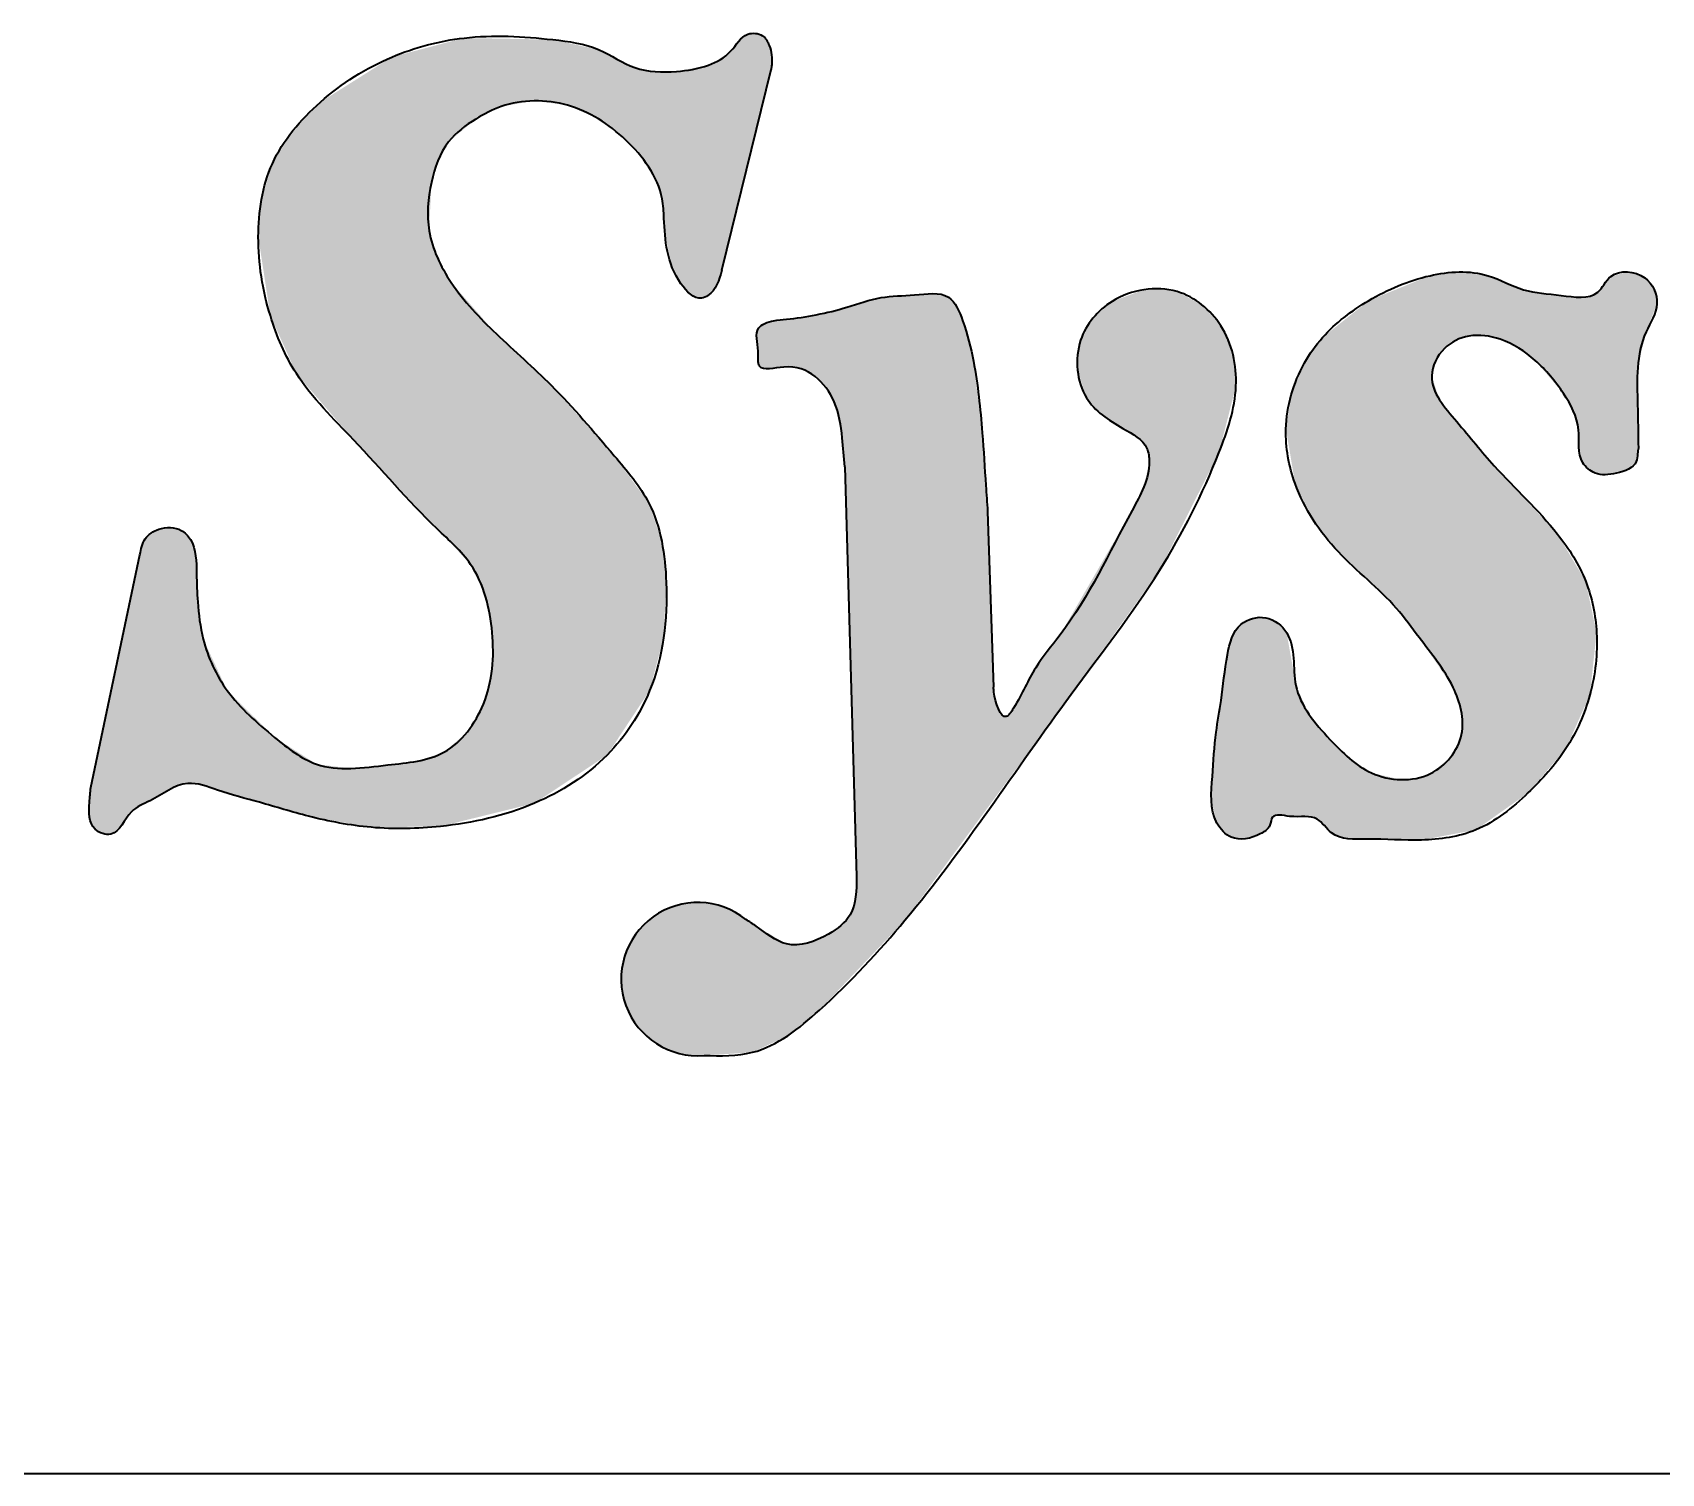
# Model space of a CAD drawing. Extents: x 23 to 587, y 4 to 413.
# Drawn here: x 479.88 to 482.791, y 38.238 to 40.812 of the extents above; entities that cross this region are included whole.
import ezdxf

# ---------------------------------------------------------------- set-up
doc = ezdxf.new("R2010")
doc.units = 0
doc.layers.get('0').update_dxf_attribs({"lineweight": 13})
doc.layers.add('6', color=7, linetype='Continuous', lineweight=13)

# ---------------------------------------------------------------- blocks, each defined once
blk = doc.blocks.new('BLOCK6651')
at = {"color": 6, "lineweight": 5}
for points in [[(482.4296, 40.3845), (482.3774, 40.3779), (482.394, 40.237), (482.3822, 40.2119)], [(482.4296, 40.3845), (482.394, 40.237), (482.4234, 40.2622), (482.403, 40.2477)], [(482.4296, 40.3845), (482.4234, 40.2622), (482.447, 40.2698)], [(482.481, 40.3779), (482.4296, 40.3845), (482.4751, 40.2705), (482.447, 40.2698)], [(482.7007, 40.3763), (482.7105, 40.025), (482.7301, 40.3846), (482.7321, 40.0322)], [(482.7301, 40.3846), (482.7321, 40.0322), (482.7464, 40.3815), (482.746, 40.0459)], [(482.7464, 40.3815), (482.746, 40.0459), (482.7484, 40.0594)], [(482.7484, 40.0594), (482.7485, 40.1471), (482.7464, 40.3815), (482.7486, 40.2137)], [(482.7464, 40.3815), (482.7486, 40.2137), (482.761, 40.3739), (482.7634, 40.2775)], [(482.3774, 40.3779), (482.2676, 40.3332), (482.3578, 39.7313), (482.3175, 39.7831)], [(482.3774, 40.3779), (482.3578, 39.7313), (482.3822, 40.2119), (482.3803, 40.1988)], [(482.481, 40.3779), (482.4751, 40.2705), (482.5445, 40.3528), (482.5027, 40.2643)], [(482.5027, 40.2643), (482.5359, 40.2484), (482.5445, 40.3528), (482.5652, 40.2263)], [(482.5445, 40.3528), (482.5652, 40.2263), (482.6116, 40.3426), (482.6159, 40.1672)], [(482.6771, 40.3482), (482.6813, 40.0226), (482.7007, 40.3763)], [(482.6813, 40.0226), (482.7004, 40.023), (482.7007, 40.3763), (482.7105, 40.025)], [(482.761, 40.3739), (482.7634, 40.2775), (482.778, 40.353), (482.783, 40.3277)], [(482.778, 40.353), (482.783, 40.3277), (482.7821, 40.3405)], [(482.3175, 39.7831), (482.2676, 40.3332), (482.2136, 39.8843), (482.1852, 40.2673)], [(482.6116, 40.3426), (482.6159, 40.1672), (482.6206, 40.3415), (482.6333, 40.1364)], [(482.6206, 40.3415), (482.6333, 40.1364), (482.6558, 40.3398), (482.6428, 40.1026)], [(482.6558, 40.3398), (482.6428, 40.1026), (482.6436, 40.0719)], [(482.6436, 40.0719), (482.6504, 40.0436), (482.6558, 40.3398), (482.6599, 40.0326)], [(482.6558, 40.3398), (482.6599, 40.0326), (482.6708, 40.344), (482.6723, 40.025)], [(482.6708, 40.344), (482.6723, 40.025), (482.6771, 40.3482), (482.6813, 40.0226)], [(482.2136, 39.8843), (482.1852, 40.2673), (482.1685, 39.9416), (482.1531, 40.2218)], [(482.1685, 39.9416), (482.1531, 40.2218), (482.1361, 40.0067), (482.1294, 40.1647)], [(482.3803, 40.1988), (482.3578, 39.7313), (482.4186, 39.6422)], [(482.4186, 39.6422), (482.3943, 40.1561), (482.3803, 40.1988)], [(482.1361, 40.0067), (482.1294, 40.1647), (482.1199, 40.1037)], [(482.4332, 39.6006), (482.425, 40.1171), (482.4186, 39.6422), (482.3943, 40.1561)], [(482.7497, 40.0697), (482.7485, 40.1471), (482.7484, 40.0594)], [(482.4338, 39.5578), (482.4923, 40.038), (482.4332, 39.6006), (482.425, 40.1171)], [(482.4338, 39.5578), (482.4594, 39.3876), (482.4923, 40.038), (482.5525, 39.4536)], [(482.4923, 40.038), (482.5525, 39.4536), (482.6053, 39.9159), (482.6203, 39.5327)], [(482.6053, 39.9159), (482.6203, 39.5327), (482.6556, 39.8315), (482.6631, 39.6288)], [(482.6556, 39.8315), (482.6631, 39.6288), (482.675, 39.7396)], [(482.0185, 39.7157), (482.022, 39.3745), (482.0298, 39.7437), (482.0344, 39.3714)], [(482.0298, 39.7437), (482.0344, 39.3714), (482.0394, 39.7547), (482.0477, 39.3717)], [(482.0394, 39.7547), (482.0477, 39.3717), (482.0601, 39.7654)], [(482.074, 39.3802), (482.0719, 39.7673), (482.0477, 39.3717), (482.0601, 39.7654)], [(482.074, 39.3802), (482.084, 39.3866), (482.0719, 39.7673), (482.0837, 39.7665)], [(482.1052, 39.7568), (482.0837, 39.7665), (482.0909, 39.3957), (482.084, 39.3866)], [(482.1052, 39.7568), (482.0909, 39.3957), (482.0981, 39.4122), (482.0958, 39.41)], [(482.0981, 39.4122), (482.101, 39.4134), (482.1052, 39.7568), (482.1085, 39.414)], [(482.1052, 39.7568), (482.1085, 39.414), (482.1211, 39.7396), (482.1265, 39.4117)], [(482.0152, 39.7005), (482.022, 39.3745), (482.0185, 39.7157)], [(482.1211, 39.7396), (482.1265, 39.4117), (482.1377, 39.6457), (482.1538, 39.4113)], [(482.0039, 39.6188), (482.0074, 39.3849), (482.0152, 39.7005), (482.022, 39.3745)], [(482.1377, 39.6457), (482.1538, 39.4113), (482.1609, 39.5943), (482.1759, 39.4067)], [(481.9951, 39.5623), (481.9966, 39.3998), (482.0039, 39.6188), (482.0074, 39.3849)], [(482.1609, 39.5943), (482.1759, 39.4067), (482.1985, 39.5492), (482.2011, 39.3823)], [(481.9883, 39.483), (481.9865, 39.4401), (481.9951, 39.5623), (481.9966, 39.3998)], [(482.1985, 39.5492), (482.2011, 39.3823), (482.2332, 39.5151)], [(482.4594, 39.3876), (482.4338, 39.5578), (482.4139, 39.5172), (482.4263, 39.5366)], [(482.2011, 39.3823), (482.215, 39.3749), (482.2332, 39.5151), (482.2475, 39.3708)], [(482.2332, 39.5151), (482.2475, 39.3708), (482.273, 39.4892), (482.2646, 39.371)], [(482.4594, 39.3876), (482.4139, 39.5172), (482.362, 39.3693), (482.3782, 39.4882)], [(482.362, 39.3693), (482.3255, 39.4773), (482.2646, 39.371), (482.273, 39.4892)], [(482.362, 39.3693), (482.3782, 39.4882), (482.3255, 39.4773), (482.3526, 39.4796)]]:
    blk.add_solid(points, dxfattribs=at)
blk = doc.blocks.new('BLOCK6661')
at = {"color": 6, "lineweight": 5}
for points in [[(481.7916, 40.129), (481.8094, 40.3319), (481.8286, 40.1049), (481.866, 40.3527)], [(481.866, 40.3527), (481.8536, 40.0895), (481.8286, 40.1049)], [(481.8959, 40.3543), (481.8712, 40.0692), (481.866, 40.3527), (481.8536, 40.0895)], [(481.8937, 39.8509), (481.866, 40.0008), (481.8959, 40.3543), (481.8756, 40.0457)], [(481.8756, 40.0457), (481.8746, 40.0579), (481.8959, 40.3543), (481.8712, 40.0692)], [(481.8937, 39.8509), (481.8959, 40.3543), (482, 40.0614)], [(482, 40.0614), (481.8959, 40.3543), (481.9252, 40.3493)], [(481.3351, 40.3215), (481.3962, 40.3386), (481.3315, 40.0364), (481.3524, 39.3044)], [(481.4388, 39.226), (481.3507, 39.268), (481.3962, 40.3386), (481.3524, 39.3044)], [(481.4388, 39.226), (481.3962, 40.3386), (481.456, 40.3435)], [(481.598, 39.6336), (481.6044, 39.6072), (481.456, 40.3435), (481.4388, 39.226)], [(481.598, 39.6336), (481.456, 40.3435), (481.5166, 40.3395), (481.4886, 40.3459)], [(481.598, 39.6336), (481.5166, 40.3395), (481.5373, 40.3099), (481.525, 40.3318)], [(481.7633, 40.1597), (481.7749, 40.302), (481.7916, 40.129), (481.8094, 40.3319)], [(481.9252, 40.3493), (481.9696, 40.326), (482, 40.0614), (482.0035, 40.2884)], [(481.1819, 40.2887), (481.1961, 40.2954), (481.1965, 40.2116), (481.204, 40.2974)], [(481.1965, 40.2116), (481.204, 40.2974), (481.2222, 40.2146), (481.227, 40.3)], [(481.2222, 40.2146), (481.227, 40.3), (481.2533, 40.2113), (481.2804, 40.308)], [(481.2533, 40.2113), (481.2804, 40.308), (481.2784, 40.1977), (481.2979, 40.1774)], [(481.3351, 40.3215), (481.3123, 40.1526), (481.2804, 40.308), (481.2979, 40.1774)], [(481.3351, 40.3215), (481.3315, 40.0364), (481.3123, 40.1526), (481.3267, 40.0879)], [(481.598, 39.6336), (481.5373, 40.3099), (481.542, 40.2975)], [(481.5972, 39.6426), (481.598, 39.6336), (481.5613, 40.2248), (481.542, 40.2975)], [(481.7474, 40.2362), (481.7529, 40.2623), (481.7633, 40.1597), (481.7749, 40.302)], [(481.1765, 40.2427), (481.174, 40.2657), (481.1765, 40.2388), (481.1771, 40.2839)], [(481.1771, 40.2839), (481.1767, 40.224), (481.1765, 40.2388)], [(481.1819, 40.2887), (481.1779, 40.2182), (481.1771, 40.2839), (481.1767, 40.224)], [(481.1965, 40.2116), (481.1791, 40.2159), (481.1819, 40.2887), (481.1779, 40.2182)], [(482, 40.0614), (482.0035, 40.2884), (482.0305, 40.1806), (482.0252, 40.2365)], [(481.7474, 40.2362), (481.7633, 40.1597), (481.7473, 40.2092)], [(481.5972, 39.6426), (481.5613, 40.2248), (481.5835, 40.0028), (481.577, 40.097)], [(481.5972, 39.6426), (481.5835, 40.0028), (481.5867, 39.9567)], [(481.8937, 39.8509), (481.7358, 39.6299), (481.866, 40.0008), (481.8449, 39.9585)], [(481.7358, 39.6299), (481.6725, 39.6772), (481.8449, 39.9585), (481.7161, 39.7359)], [(481.7358, 39.6299), (481.6266, 39.5954), (481.6725, 39.6772), (481.6329, 39.6048)], [(481.7358, 39.6299), (481.4388, 39.226), (481.6266, 39.5954), (481.6201, 39.5898)], [(481.4388, 39.226), (481.6044, 39.6072), (481.6143, 39.591), (481.6107, 39.5948)], [(481.4388, 39.226), (481.6143, 39.591), (481.6181, 39.5895), (481.6161, 39.5899)], [(481.4388, 39.226), (481.6181, 39.5895), (481.6201, 39.5898)], [(481.0286, 39.2517), (481.0145, 38.995), (480.9982, 39.2382), (480.9857, 39.0117)], [(481.0614, 39.2575), (481.0464, 38.9856), (481.0286, 39.2517), (481.0145, 38.995)], [(481.0947, 39.2552), (481.0797, 38.9843), (481.0614, 39.2575), (481.0464, 38.9856)], [(481.1662, 38.99), (481.0797, 38.9843), (481.1264, 39.2449), (481.0947, 39.2552)], [(481.1662, 38.99), (481.1264, 39.2449), (481.1726, 39.2155), (481.1547, 39.2273)], [(481.4388, 39.226), (481.3245, 39.2168), (481.3507, 39.268), (481.3409, 39.2359)], [(480.9719, 39.2177), (480.9618, 39.035), (480.9513, 39.1915), (480.9442, 39.0633)], [(480.9982, 39.2382), (480.9857, 39.0117), (480.9719, 39.2177), (480.9618, 39.035)], [(481.4388, 39.226), (481.2861, 39.0654), (481.3245, 39.2168), (481.3024, 39.2014)], [(480.9513, 39.1915), (480.9442, 39.0633), (480.9377, 39.1611), (480.9341, 39.0951)], [(481.1662, 38.99), (481.1726, 39.2155), (481.2294, 39.0197)], [(481.1726, 39.2155), (481.2271, 39.1837), (481.2294, 39.0197), (481.2648, 39.1852)], [(481.2294, 39.0197), (481.2648, 39.1852), (481.2861, 39.0654), (481.3024, 39.2014)], [(480.9377, 39.1611), (480.9341, 39.0951), (480.9318, 39.1283)]]:
    blk.add_solid(points, dxfattribs=at)
blk = doc.blocks.new('BLOCK6662')
at = {"color": 6, "lineweight": 5}
for points in [[(480.6508, 40.8026), (480.5219, 40.7686), (480.604, 40.583), (480.5926, 40.5446)], [(480.6508, 40.8026), (480.604, 40.583), (480.6719, 40.6578), (480.6232, 40.617)], [(480.8094, 40.7997), (480.6508, 40.8026), (480.717, 40.6801), (480.6719, 40.6578)], [(480.8094, 40.7997), (480.717, 40.6801), (480.8358, 40.6824), (480.776, 40.6902)], [(480.8094, 40.7997), (480.8358, 40.6824), (480.8923, 40.7814)], [(481.1997, 40.7461), (481.1583, 40.8095), (481.1273, 40.7788), (481.1415, 40.7965)], [(481.1997, 40.7461), (481.1716, 40.8109), (481.1583, 40.8095), (481.1648, 40.8109)], [(481.1997, 40.7461), (481.1881, 40.8033), (481.1716, 40.8109), (481.1841, 40.8067)], [(481.1997, 40.7461), (481.1963, 40.7893), (481.1881, 40.8033), (481.1941, 40.7943)], [(481.1997, 40.7461), (481.2008, 40.7548), (481.1963, 40.7893), (481.2005, 40.7722)], [(480.6026, 39.9256), (480.5219, 40.7686), (480.4535, 40.0843), (480.394, 40.6879)], [(480.6026, 39.9256), (480.5884, 40.4579), (480.5219, 40.7686), (480.5926, 40.5446)], [(480.8358, 40.6824), (480.891, 40.658), (480.8923, 40.7814), (480.9396, 40.6204)], [(480.8923, 40.7814), (480.9396, 40.6204), (480.9563, 40.7497), (480.9618, 40.5973)], [(481.0875, 40.7542), (481.1027, 40.3619), (481.1089, 40.7641), (481.1118, 40.3874)], [(481.1089, 40.7641), (481.1118, 40.3874), (481.1273, 40.7788)], [(481.1997, 40.7461), (481.1273, 40.7788), (481.1118, 40.3874)], [(480.9563, 40.7497), (480.9618, 40.5973), (480.9926, 40.7425), (480.9958, 40.5445)], [(481.0303, 40.7428), (480.9926, 40.7425), (481.0048, 40.5151), (480.9958, 40.5445)], [(481.0303, 40.7428), (481.0048, 40.5151), (481.01, 40.4507), (481.0081, 40.4807)], [(481.0303, 40.7428), (481.01, 40.4507), (481.0385, 40.3636), (481.023, 40.3921)], [(481.0875, 40.7542), (481.0303, 40.7428), (481.0553, 40.3446), (481.0385, 40.3636)], [(481.0875, 40.7542), (481.0553, 40.3446), (481.0702, 40.3378), (481.065, 40.339)], [(481.0875, 40.7542), (481.0702, 40.3378), (481.0812, 40.3396), (481.0755, 40.3379)], [(481.0812, 40.3396), (481.0866, 40.3425), (481.0875, 40.7542), (481.1027, 40.3619)], [(480.4535, 40.0843), (480.394, 40.6879), (480.3512, 40.2028), (480.3449, 40.6371)], [(480.3512, 40.2028), (480.3449, 40.6371), (480.3082, 40.5779)], [(480.3046, 40.3065), (480.3512, 40.2028), (480.2888, 40.5142), (480.3082, 40.5779)], [(480.3046, 40.3065), (480.2888, 40.5142), (480.2831, 40.4471)], [(480.6626, 39.8619), (480.6031, 40.4101), (480.6026, 39.9256), (480.5884, 40.4579)], [(480.7082, 40.2743), (480.6277, 40.3658), (480.6626, 39.8619), (480.6031, 40.4101)], [(480.7082, 40.2743), (480.6626, 39.8619), (480.6893, 39.8043)], [(480.7769, 39.4352), (480.7082, 40.2743), (480.7011, 39.7403), (480.6893, 39.8043)], [(480.9066, 39.5212), (480.8064, 40.182), (480.7769, 39.4352), (480.7082, 40.2743)], [(480.9824, 39.6363), (480.9194, 40.056), (480.9066, 39.5212), (480.8064, 40.182)], [(481.0041, 39.9032), (480.9811, 39.9714), (480.9824, 39.6363), (480.9194, 40.056)], [(480.0913, 39.9179), (480.0809, 39.9076), (480.1065, 39.4491), (480.0898, 39.4396)], [(480.0913, 39.9179), (480.1065, 39.4491), (480.105, 39.9247)], [(480.105, 39.9247), (480.1065, 39.4491), (480.1259, 39.9278), (480.1398, 39.4665)], [(480.1259, 39.9278), (480.1398, 39.4665), (480.1454, 39.9226), (480.1569, 39.4705)], [(480.1454, 39.9226), (480.1569, 39.4705), (480.1545, 39.9155)], [(480.1545, 39.9155), (480.1569, 39.4705), (480.1617, 39.9064), (480.1833, 39.4673)], [(480.0716, 39.8791), (480.0898, 39.4396), (480.0749, 39.8942), (480.0809, 39.9076)], [(480.1617, 39.9064), (480.1833, 39.4673), (480.1679, 39.8924), (480.1728, 39.8456)], [(480.1679, 39.8924), (480.1728, 39.8456), (480.1724, 39.8615)], [(481.0041, 39.9032), (480.9824, 39.6363), (481.0122, 39.8298), (481.0075, 39.7307)], [(480.0716, 39.8791), (479.9836, 39.4633), (479.9916, 39.3886), (479.9876, 39.3932)], [(480.0716, 39.8791), (479.9916, 39.3886), (480.0124, 39.3794), (480.0049, 39.3809)], [(480.0716, 39.8791), (480.0124, 39.3794), (480.0394, 39.3961), (480.0196, 39.3798)], [(480.0394, 39.3961), (480.0564, 39.4197), (480.0716, 39.8791), (480.0898, 39.4396)], [(480.1833, 39.4673), (480.1749, 39.7948), (480.1728, 39.8456)], [(480.2101, 39.4586), (480.1846, 39.7283), (480.1833, 39.4673), (480.1749, 39.7948)], [(480.7769, 39.4352), (480.7011, 39.7403), (480.6853, 39.6121), (480.701, 39.6751)], [(480.2851, 39.4368), (480.2276, 39.6363), (480.2101, 39.4586), (480.1846, 39.7283)], [(480.373, 39.4119), (480.3122, 39.5529), (480.2851, 39.4368), (480.2276, 39.6363)], [(480.7769, 39.4352), (480.6853, 39.6121), (480.6156, 39.5267), (480.6569, 39.5629)], [(480.4847, 39.3921), (480.3869, 39.505), (480.373, 39.4119), (480.3122, 39.5529)], [(480.6156, 39.5267), (480.5674, 39.5104), (480.6086, 39.3937), (480.5144, 39.5035)], [(480.7769, 39.4352), (480.6156, 39.5267), (480.6086, 39.3937)], [(480.4847, 39.3921), (480.4486, 39.4973), (480.3869, 39.505)], [(480.6086, 39.3937), (480.5144, 39.5035), (480.4847, 39.3921), (480.4486, 39.4973)], [(479.9827, 39.4043), (479.9876, 39.3932), (479.9813, 39.4367), (479.9836, 39.4633)], [(479.9827, 39.4043), (479.9813, 39.4367), (479.9809, 39.4302)]]:
    blk.add_solid(points, dxfattribs=at)
blk = doc.blocks.new('BLOCK6684')
at = {"color": 6, "lineweight": 5}
for points in [[(482.4296, 40.3845), (482.3774, 40.3779), (482.394, 40.237), (482.3822, 40.2119)], [(482.4296, 40.3845), (482.394, 40.237), (482.4234, 40.2622), (482.403, 40.2477)], [(482.4296, 40.3845), (482.4234, 40.2622), (482.447, 40.2698)], [(482.481, 40.3779), (482.4296, 40.3845), (482.4751, 40.2705), (482.447, 40.2698)], [(482.7007, 40.3763), (482.7105, 40.025), (482.7301, 40.3846), (482.7321, 40.0322)], [(482.7301, 40.3846), (482.7321, 40.0322), (482.7464, 40.3815), (482.746, 40.0459)], [(482.7464, 40.3815), (482.746, 40.0459), (482.7484, 40.0594)], [(482.7484, 40.0594), (482.7485, 40.1471), (482.7464, 40.3815), (482.7486, 40.2137)], [(482.7464, 40.3815), (482.7486, 40.2137), (482.761, 40.3739), (482.7634, 40.2775)], [(482.3774, 40.3779), (482.2676, 40.3332), (482.3578, 39.7313), (482.3175, 39.7831)], [(482.3774, 40.3779), (482.3578, 39.7313), (482.3822, 40.2119), (482.3803, 40.1988)], [(482.481, 40.3779), (482.4751, 40.2705), (482.5445, 40.3528), (482.5027, 40.2643)], [(482.5027, 40.2643), (482.5359, 40.2484), (482.5445, 40.3528), (482.5652, 40.2263)], [(482.5445, 40.3528), (482.5652, 40.2263), (482.6116, 40.3426), (482.6159, 40.1672)], [(482.6771, 40.3482), (482.6813, 40.0226), (482.7007, 40.3763)], [(482.6813, 40.0226), (482.7004, 40.023), (482.7007, 40.3763), (482.7105, 40.025)], [(482.761, 40.3739), (482.7634, 40.2775), (482.778, 40.353), (482.783, 40.3277)], [(482.778, 40.353), (482.783, 40.3277), (482.7821, 40.3405)], [(482.3175, 39.7831), (482.2676, 40.3332), (482.2136, 39.8843), (482.1852, 40.2673)], [(482.6116, 40.3426), (482.6159, 40.1672), (482.6206, 40.3415), (482.6333, 40.1364)], [(482.6206, 40.3415), (482.6333, 40.1364), (482.6558, 40.3398), (482.6428, 40.1026)], [(482.6558, 40.3398), (482.6428, 40.1026), (482.6436, 40.0719)], [(482.6436, 40.0719), (482.6504, 40.0436), (482.6558, 40.3398), (482.6599, 40.0326)], [(482.6558, 40.3398), (482.6599, 40.0326), (482.6708, 40.344), (482.6723, 40.025)], [(482.6708, 40.344), (482.6723, 40.025), (482.6771, 40.3482), (482.6813, 40.0226)], [(482.2136, 39.8843), (482.1852, 40.2673), (482.1685, 39.9416), (482.1531, 40.2218)], [(482.1685, 39.9416), (482.1531, 40.2218), (482.1361, 40.0067), (482.1294, 40.1647)], [(482.3803, 40.1988), (482.3578, 39.7313), (482.4186, 39.6422)], [(482.4186, 39.6422), (482.3943, 40.1561), (482.3803, 40.1988)], [(482.1361, 40.0067), (482.1294, 40.1647), (482.1199, 40.1037)], [(482.4332, 39.6006), (482.425, 40.1171), (482.4186, 39.6422), (482.3943, 40.1561)], [(482.7497, 40.0697), (482.7485, 40.1471), (482.7484, 40.0594)], [(482.4338, 39.5578), (482.4923, 40.038), (482.4332, 39.6006), (482.425, 40.1171)], [(482.4338, 39.5578), (482.4594, 39.3876), (482.4923, 40.038), (482.5525, 39.4536)], [(482.4923, 40.038), (482.5525, 39.4536), (482.6053, 39.9159), (482.6203, 39.5327)], [(482.6053, 39.9159), (482.6203, 39.5327), (482.6556, 39.8315), (482.6631, 39.6288)], [(482.6556, 39.8315), (482.6631, 39.6288), (482.675, 39.7396)], [(482.0185, 39.7157), (482.022, 39.3745), (482.0298, 39.7437), (482.0344, 39.3714)], [(482.0298, 39.7437), (482.0344, 39.3714), (482.0394, 39.7547), (482.0477, 39.3717)], [(482.0394, 39.7547), (482.0477, 39.3717), (482.0601, 39.7654)], [(482.074, 39.3802), (482.0719, 39.7673), (482.0477, 39.3717), (482.0601, 39.7654)], [(482.074, 39.3802), (482.084, 39.3866), (482.0719, 39.7673), (482.0837, 39.7665)], [(482.1052, 39.7568), (482.0837, 39.7665), (482.0909, 39.3957), (482.084, 39.3866)], [(482.1052, 39.7568), (482.0909, 39.3957), (482.0981, 39.4122), (482.0958, 39.41)], [(482.0981, 39.4122), (482.101, 39.4134), (482.1052, 39.7568), (482.1085, 39.414)], [(482.1052, 39.7568), (482.1085, 39.414), (482.1211, 39.7396), (482.1265, 39.4117)], [(482.0152, 39.7005), (482.022, 39.3745), (482.0185, 39.7157)], [(482.1211, 39.7396), (482.1265, 39.4117), (482.1377, 39.6457), (482.1538, 39.4113)], [(482.0039, 39.6188), (482.0074, 39.3849), (482.0152, 39.7005), (482.022, 39.3745)], [(482.1377, 39.6457), (482.1538, 39.4113), (482.1609, 39.5943), (482.1759, 39.4067)], [(481.9951, 39.5623), (481.9966, 39.3998), (482.0039, 39.6188), (482.0074, 39.3849)], [(482.1609, 39.5943), (482.1759, 39.4067), (482.1985, 39.5492), (482.2011, 39.3823)], [(481.9883, 39.483), (481.9865, 39.4401), (481.9951, 39.5623), (481.9966, 39.3998)], [(482.1985, 39.5492), (482.2011, 39.3823), (482.2332, 39.5151)], [(482.4594, 39.3876), (482.4338, 39.5578), (482.4139, 39.5172), (482.4263, 39.5366)], [(482.2011, 39.3823), (482.215, 39.3749), (482.2332, 39.5151), (482.2475, 39.3708)], [(482.2332, 39.5151), (482.2475, 39.3708), (482.273, 39.4892), (482.2646, 39.371)], [(482.4594, 39.3876), (482.4139, 39.5172), (482.362, 39.3693), (482.3782, 39.4882)], [(482.362, 39.3693), (482.3255, 39.4773), (482.2646, 39.371), (482.273, 39.4892)], [(482.362, 39.3693), (482.3782, 39.4882), (482.3255, 39.4773), (482.3526, 39.4796)]]:
    blk.add_solid(points, dxfattribs=at)
blk = doc.blocks.new('BLOCK6694')
at = {"color": 6, "lineweight": 5}
for points in [[(481.8094, 40.3319), (481.8286, 40.1049), (481.866, 40.3527)], [(481.8286, 40.1049), (481.8536, 40.0895), (481.866, 40.3527), (481.8712, 40.0692)], [(481.866, 40.3527), (481.8712, 40.0692), (481.8959, 40.3543), (481.8746, 40.0579)], [(481.8959, 40.3543), (481.8746, 40.0579), (481.8756, 40.0457)], [(482, 40.0614), (481.8959, 40.3543), (481.8937, 39.8509), (481.8756, 40.0457)], [(481.9696, 40.326), (481.9252, 40.3493), (482, 40.0614), (481.8959, 40.3543)], [(481.4388, 39.226), (481.3962, 40.3386), (481.3524, 39.3044), (481.3351, 40.3215)], [(481.598, 39.6336), (481.456, 40.3435), (481.4388, 39.226), (481.3962, 40.3386)], [(481.5166, 40.3395), (481.4886, 40.3459), (481.598, 39.6336), (481.456, 40.3435)], [(481.598, 39.6336), (481.525, 40.3318), (481.5166, 40.3395)], [(481.598, 39.6336), (481.542, 40.2975), (481.525, 40.3318), (481.5373, 40.3099)], [(481.7749, 40.302), (481.7916, 40.129), (481.8094, 40.3319), (481.8286, 40.1049)], [(482.0035, 40.2884), (481.9696, 40.326), (482.0305, 40.1806), (482, 40.0614)], [(481.1819, 40.2887), (481.1791, 40.2159), (481.1961, 40.2954), (481.1965, 40.2116)], [(481.1961, 40.2954), (481.1965, 40.2116), (481.204, 40.2974), (481.2222, 40.2146)], [(481.204, 40.2974), (481.2222, 40.2146), (481.227, 40.3), (481.2533, 40.2113)], [(481.227, 40.3), (481.2533, 40.2113), (481.2804, 40.308)], [(481.2533, 40.2113), (481.2784, 40.1977), (481.2804, 40.308), (481.2979, 40.1774)], [(481.2804, 40.308), (481.2979, 40.1774), (481.3351, 40.3215), (481.3123, 40.1526)], [(481.3351, 40.3215), (481.3123, 40.1526), (481.3267, 40.0879)], [(481.3524, 39.3044), (481.3351, 40.3215), (481.3315, 40.0364), (481.3267, 40.0879)], [(481.5972, 39.6426), (481.577, 40.097), (481.542, 40.2975), (481.5613, 40.2248)], [(481.5972, 39.6426), (481.542, 40.2975), (481.598, 39.6336)], [(481.7529, 40.2623), (481.7633, 40.1597), (481.7749, 40.302), (481.7916, 40.129)], [(481.1771, 40.2839), (481.174, 40.2657), (481.1765, 40.2388), (481.1765, 40.2427)], [(481.1771, 40.2839), (481.1765, 40.2388), (481.1779, 40.2182), (481.1767, 40.224)], [(481.1819, 40.2887), (481.1771, 40.2839), (481.1791, 40.2159), (481.1779, 40.2182)], [(482.0035, 40.2884), (482.0305, 40.1806), (482.0252, 40.2365)], [(481.7474, 40.2362), (481.7473, 40.2092), (481.7529, 40.2623), (481.7633, 40.1597)], [(481.5972, 39.6426), (481.5867, 39.9567), (481.577, 40.097), (481.5835, 40.0028)], [(481.8937, 39.8509), (481.8756, 40.0457), (481.866, 40.0008)], [(481.8449, 39.9585), (481.8937, 39.8509), (481.866, 40.0008)], [(481.8449, 39.9585), (481.7161, 39.7359), (481.8937, 39.8509), (481.7358, 39.6299)], [(481.7358, 39.6299), (481.7161, 39.7359), (481.6329, 39.6048), (481.6725, 39.6772)], [(481.4388, 39.226), (481.6107, 39.5948), (481.598, 39.6336), (481.6044, 39.6072)], [(481.7358, 39.6299), (481.6201, 39.5898), (481.4388, 39.226)], [(481.7358, 39.6299), (481.6329, 39.6048), (481.6201, 39.5898), (481.6266, 39.5954)], [(481.4388, 39.226), (481.6161, 39.5899), (481.6107, 39.5948), (481.6143, 39.591)], [(481.4388, 39.226), (481.6201, 39.5898), (481.6161, 39.5899), (481.6181, 39.5895)], [(481.4388, 39.226), (481.3524, 39.3044), (481.3409, 39.2359), (481.3507, 39.268)], [(480.9982, 39.2382), (481.0145, 38.995), (481.0286, 39.2517), (481.0464, 38.9856)], [(481.0286, 39.2517), (481.0464, 38.9856), (481.0614, 39.2575), (481.0797, 38.9843)], [(481.0614, 39.2575), (481.0797, 38.9843), (481.0947, 39.2552), (481.1662, 38.99)], [(481.0947, 39.2552), (481.1662, 38.99), (481.1264, 39.2449), (481.1547, 39.2273)], [(480.9513, 39.1915), (480.9618, 39.035), (480.9719, 39.2177), (480.9857, 39.0117)], [(480.9719, 39.2177), (480.9857, 39.0117), (480.9982, 39.2382), (481.0145, 38.995)], [(481.1726, 39.2155), (481.1547, 39.2273), (481.2294, 39.0197), (481.1662, 38.99)], [(481.4388, 39.226), (481.3024, 39.2014), (481.2861, 39.0654)], [(481.4388, 39.226), (481.3409, 39.2359), (481.3024, 39.2014), (481.3245, 39.2168)], [(480.9377, 39.1611), (480.9442, 39.0633), (480.9513, 39.1915), (480.9618, 39.035)], [(481.1726, 39.2155), (481.2294, 39.0197), (481.2271, 39.1837)], [(481.2648, 39.1852), (481.2861, 39.0654), (481.3024, 39.2014)], [(480.9318, 39.1283), (480.9341, 39.0951), (480.9377, 39.1611), (480.9442, 39.0633)], [(481.2648, 39.1852), (481.2271, 39.1837), (481.2861, 39.0654), (481.2294, 39.0197)]]:
    blk.add_solid(points, dxfattribs=at)
blk = doc.blocks.new('BLOCK6695')
at = {"color": 6, "lineweight": 5}
for points in [[(480.6508, 40.8026), (480.5926, 40.5446), (480.5219, 40.7686), (480.5884, 40.4579)], [(480.6232, 40.617), (480.604, 40.583), (480.6508, 40.8026), (480.5926, 40.5446)], [(480.6232, 40.617), (480.6508, 40.8026), (480.6719, 40.6578), (480.8094, 40.7997)], [(480.6719, 40.6578), (480.8094, 40.7997), (480.717, 40.6801), (480.776, 40.6902)], [(480.8358, 40.6824), (480.776, 40.6902), (480.8923, 40.7814), (480.8094, 40.7997)], [(481.1997, 40.7461), (481.1118, 40.3874), (481.1415, 40.7965), (481.1273, 40.7788)], [(481.1997, 40.7461), (481.1415, 40.7965), (481.1648, 40.8109), (481.1583, 40.8095)], [(481.1997, 40.7461), (481.1648, 40.8109), (481.1841, 40.8067), (481.1716, 40.8109)], [(481.1997, 40.7461), (481.1841, 40.8067), (481.1941, 40.7943), (481.1881, 40.8033)], [(481.1997, 40.7461), (481.1941, 40.7943), (481.2005, 40.7722), (481.1963, 40.7893)], [(480.3512, 40.2028), (480.394, 40.6879), (480.4535, 40.0843), (480.5219, 40.7686)], [(480.4535, 40.0843), (480.5219, 40.7686), (480.6026, 39.9256)], [(480.5219, 40.7686), (480.5884, 40.4579), (480.6026, 39.9256), (480.6031, 40.4101)], [(480.8358, 40.6824), (480.8923, 40.7814), (480.891, 40.658)], [(480.891, 40.658), (480.8923, 40.7814), (480.9396, 40.6204), (480.9563, 40.7497)], [(481.1089, 40.7641), (481.1027, 40.3619), (481.0875, 40.7542), (481.0866, 40.3425)], [(481.1273, 40.7788), (481.1118, 40.3874), (481.1089, 40.7641), (481.1027, 40.3619)], [(481.1997, 40.7461), (481.2005, 40.7722), (481.2008, 40.7548)], [(480.9396, 40.6204), (480.9563, 40.7497), (480.9618, 40.5973), (480.9926, 40.7425)], [(480.9618, 40.5973), (480.9926, 40.7425), (480.9958, 40.5445)], [(481.0303, 40.7428), (481.0048, 40.5151), (480.9926, 40.7425), (480.9958, 40.5445)], [(481.0303, 40.7428), (481.01, 40.4507), (481.0048, 40.5151), (481.0081, 40.4807)], [(481.0303, 40.7428), (481.0385, 40.3636), (481.01, 40.4507), (481.023, 40.3921)], [(481.0875, 40.7542), (481.0553, 40.3446), (481.0303, 40.7428), (481.0385, 40.3636)], [(481.0875, 40.7542), (481.0702, 40.3378), (481.0553, 40.3446), (481.065, 40.339)], [(481.0875, 40.7542), (481.0812, 40.3396), (481.0702, 40.3378), (481.0755, 40.3379)], [(481.0875, 40.7542), (481.0866, 40.3425), (481.0812, 40.3396)], [(480.3082, 40.5779), (480.3449, 40.6371), (480.3512, 40.2028), (480.394, 40.6879)], [(480.3046, 40.3065), (480.2831, 40.4471), (480.3082, 40.5779), (480.2888, 40.5142)], [(480.3046, 40.3065), (480.3082, 40.5779), (480.3512, 40.2028)], [(480.6026, 39.9256), (480.6031, 40.4101), (480.6626, 39.8619)], [(480.6031, 40.4101), (480.6277, 40.3658), (480.6626, 39.8619), (480.7082, 40.2743)], [(480.6626, 39.8619), (480.7082, 40.2743), (480.6893, 39.8043), (480.7011, 39.7403)], [(480.7011, 39.7403), (480.7082, 40.2743), (480.7769, 39.4352), (480.8064, 40.182)], [(480.7769, 39.4352), (480.8064, 40.182), (480.9066, 39.5212), (480.9194, 40.056)], [(480.9066, 39.5212), (480.9194, 40.056), (480.9824, 39.6363)], [(480.9194, 40.056), (480.9811, 39.9714), (480.9824, 39.6363), (481.0041, 39.9032)], [(480.0898, 39.4396), (480.0749, 39.8942), (480.0913, 39.9179), (480.0809, 39.9076)], [(480.0898, 39.4396), (480.0913, 39.9179), (480.1065, 39.4491)], [(480.0913, 39.9179), (480.105, 39.9247), (480.1065, 39.4491), (480.1259, 39.9278)], [(480.1065, 39.4491), (480.1259, 39.9278), (480.1398, 39.4665), (480.1454, 39.9226)], [(480.1398, 39.4665), (480.1454, 39.9226), (480.1569, 39.4705)], [(480.1454, 39.9226), (480.1545, 39.9155), (480.1569, 39.4705), (480.1617, 39.9064)], [(480.0898, 39.4396), (480.0564, 39.4197), (480.0749, 39.8942), (480.0716, 39.8791)], [(480.1569, 39.4705), (480.1617, 39.9064), (480.1833, 39.4673), (480.1679, 39.8924)], [(480.1833, 39.4673), (480.1679, 39.8924), (480.1728, 39.8456), (480.1724, 39.8615)], [(480.9824, 39.6363), (481.0041, 39.9032), (481.0075, 39.7307), (481.0122, 39.8298)], [(480.0716, 39.8791), (479.9876, 39.3932), (479.9836, 39.4633)], [(480.0716, 39.8791), (480.0049, 39.3809), (479.9876, 39.3932), (479.9916, 39.3886)], [(480.0716, 39.8791), (480.0196, 39.3798), (480.0049, 39.3809), (480.0124, 39.3794)], [(480.0716, 39.8791), (480.0564, 39.4197), (480.0196, 39.3798), (480.0394, 39.3961)], [(480.1728, 39.8456), (480.1749, 39.7948), (480.1833, 39.4673), (480.1846, 39.7283)], [(480.7769, 39.4352), (480.701, 39.6751), (480.7011, 39.7403)], [(480.1833, 39.4673), (480.1846, 39.7283), (480.2101, 39.4586), (480.2276, 39.6363)], [(480.7769, 39.4352), (480.6569, 39.5629), (480.701, 39.6751), (480.6853, 39.6121)], [(480.2101, 39.4586), (480.2276, 39.6363), (480.2851, 39.4368), (480.3122, 39.5529)], [(480.2851, 39.4368), (480.3122, 39.5529), (480.373, 39.4119), (480.3869, 39.505)], [(480.7769, 39.4352), (480.6086, 39.3937), (480.6569, 39.5629), (480.6156, 39.5267)], [(480.4847, 39.3921), (480.5144, 39.5035), (480.6086, 39.3937), (480.5674, 39.5104)], [(480.6086, 39.3937), (480.5674, 39.5104), (480.6156, 39.5267)], [(480.373, 39.4119), (480.3869, 39.505), (480.4847, 39.3921)], [(480.3869, 39.505), (480.4486, 39.4973), (480.4847, 39.3921), (480.5144, 39.5035)], [(479.9827, 39.4043), (479.9809, 39.4302), (479.9836, 39.4633), (479.9813, 39.4367)], [(479.9827, 39.4043), (479.9836, 39.4633), (479.9876, 39.3932)]]:
    blk.add_solid(points, dxfattribs=at)

msp = doc.modelspace()

# ---------------------------------------------------------------- linework, layer by layer
at = {"color": 7, "lineweight": 35}
msp.add_line((420.7625, 38.2375), (507.7625, 38.2375), dxfattribs=at)
at = {"layer": '6', "color": 6, "lineweight": 35, "ltscale": 0.009233}
msp.add_line((481.1118, 40.3874), (481.1997, 40.7461), dxfattribs=at)
msp.add_line((481.1118, 40.3874), (481.1997, 40.7461), dxfattribs=at)
at = {"layer": '6', "color": 6, "lineweight": 35, "ltscale": 0.018307}
msp.add_line((481.3315, 40.0364), (481.3524, 39.3044), dxfattribs=at)
msp.add_line((481.3315, 40.0364), (481.3524, 39.3044), dxfattribs=at)
at = {"layer": '6', "color": 6, "lineweight": 35, "ltscale": 0.007857}
msp.add_line((481.5867, 39.9567), (481.5972, 39.6426), dxfattribs=at)
msp.add_line((481.5867, 39.9567), (481.5972, 39.6426), dxfattribs=at)
at = {"layer": '6', "color": 6, "lineweight": 35, "ltscale": 0.010626}
msp.add_line((479.9836, 39.4633), (480.0716, 39.8791), dxfattribs=at)
msp.add_line((479.9836, 39.4633), (480.0716, 39.8791), dxfattribs=at)
at = {"layer": '6', "color": 6, "lineweight": 35}
msp.add_arc((481.0686, 39.1208), 0.1369, 51.0576, 274.6746, dxfattribs=at)
msp.add_arc((481.0686, 39.1208), 0.1369, 51.0576, 274.6746, dxfattribs=at)
for points, knots in [([(480.0716, 39.8791), (480.0735, 39.8893), (480.0772, 39.9097), (480.1074, 39.9292), (480.1423, 39.9292), (480.1725, 39.897), (480.1723, 39.8485), (480.1745, 39.7896), (480.183, 39.7162), (480.2253, 39.6265), (480.3032, 39.5594), (480.3947, 39.4866), (480.5064, 39.5042), (480.6241, 39.5131), (480.6994, 39.6159), (480.7081, 39.7394), (480.6789, 39.8571), (480.5682, 39.954), (480.4705, 40.0711), (480.3516, 40.1857), (480.2968, 40.3144), (480.2758, 40.4433), (480.2972, 40.5853), (480.3927, 40.6965), (480.5133, 40.7729), (480.6588, 40.8112), (480.7846, 40.8039), (480.8904, 40.7893), (480.9547, 40.7424), (481.0255, 40.7401), (481.0846, 40.7502), (481.1297, 40.7739), (481.1489, 40.8136), (481.1855, 40.8108), (481.1997, 40.7853), (481.2021, 40.7634), (481.2001, 40.749), (481.1997, 40.7461)], [0, 0, 0, 0, 0.123936, 0.24592, 0.412677, 0.507211, 0.762078, 0.971555, 1.248763, 1.667554, 2.157513, 2.523434, 3.049167, 3.477486, 3.932307, 4.464819, 4.990699, 5.351601, 6.249617, 6.895334, 7.363972, 7.950507, 8.500076, 9.075411, 9.698834, 10.248764, 10.903072, 11.252829, 11.547472, 11.853959, 12.094642, 12.287803, 12.467356, 12.57416, 12.661709, 12.804919, 12.841179, 12.841179, 12.841179, 12.841179]), ([(480.0716, 39.8791), (480.0735, 39.8893), (480.0772, 39.9097), (480.1074, 39.9292), (480.1423, 39.9292), (480.1725, 39.897), (480.1723, 39.8485), (480.1745, 39.7896), (480.183, 39.7162), (480.2253, 39.6265), (480.3032, 39.5594), (480.3947, 39.4866), (480.5064, 39.5042), (480.6241, 39.5131), (480.6994, 39.6159), (480.7081, 39.7394), (480.6789, 39.8571), (480.5682, 39.954), (480.4705, 40.0711), (480.3516, 40.1857), (480.2968, 40.3144), (480.2758, 40.4433), (480.2972, 40.5853), (480.3927, 40.6965), (480.5133, 40.7729), (480.6588, 40.8112), (480.7846, 40.8039), (480.8904, 40.7893), (480.9547, 40.7424), (481.0255, 40.7401), (481.0846, 40.7502), (481.1297, 40.7739), (481.1489, 40.8136), (481.1855, 40.8108), (481.1997, 40.7853), (481.2021, 40.7634), (481.2001, 40.749), (481.1997, 40.7461)], [0, 0, 0, 0, 0.123936, 0.24592, 0.412677, 0.507211, 0.762078, 0.971555, 1.248763, 1.667554, 2.157513, 2.523434, 3.049167, 3.477486, 3.932307, 4.464819, 4.990699, 5.351601, 6.249617, 6.895334, 7.363972, 7.950507, 8.500076, 9.075411, 9.698834, 10.248764, 10.903072, 11.252829, 11.547472, 11.853959, 12.094642, 12.287803, 12.467356, 12.57416, 12.661709, 12.804919, 12.841179, 12.841179, 12.841179, 12.841179]), ([(481.1118, 40.3874), (481.1065, 40.3697), (481.0999, 40.3478), (481.0647, 40.3319), (481.0132, 40.3868), (481.0096, 40.4515), (481.0048, 40.5455), (480.9445, 40.626), (480.8411, 40.6934), (480.7362, 40.693), (480.6676, 40.6568), (480.6144, 40.6174), (480.5885, 40.5423), (480.5808, 40.4524), (480.6273, 40.3557), (480.71, 40.27), (480.8175, 40.1765), (480.9048, 40.0728), (480.9975, 39.9647), (481.0203, 39.8121), (481.0019, 39.6501), (480.9098, 39.5093), (480.7747, 39.4239), (480.6255, 39.3906), (480.4878, 39.3876), (480.3797, 39.4082), (480.2891, 39.4364), (480.2184, 39.4543), (480.1494, 39.4816), (480.1011, 39.4419), (480.0486, 39.4231), (480.0323, 39.3707), (479.9791, 39.3884), (479.9804, 39.4301), (479.9827, 39.4546), (479.9836, 39.4633)], [0, 0, 0, 0, 0.212383, 0.261996, 0.447849, 0.946895, 1.089431, 1.600156, 2.099005, 2.58888, 2.796358, 3.058355, 3.382223, 3.740155, 4.153311, 4.655909, 5.211589, 5.909583, 6.34161, 6.939054, 7.746761, 8.314996, 8.956665, 9.67196, 10.182626, 10.650689, 11.027392, 11.349521, 11.574116, 11.878863, 12.039251, 12.263216, 12.384238, 12.587073, 12.696994, 12.696994, 12.696994, 12.696994]), ([(481.1118, 40.3874), (481.1065, 40.3697), (481.0999, 40.3478), (481.0647, 40.3319), (481.0132, 40.3868), (481.0096, 40.4515), (481.0048, 40.5455), (480.9445, 40.626), (480.8411, 40.6934), (480.7362, 40.693), (480.6676, 40.6568), (480.6144, 40.6174), (480.5885, 40.5423), (480.5808, 40.4524), (480.6273, 40.3557), (480.71, 40.27), (480.8175, 40.1765), (480.9048, 40.0728), (480.9975, 39.9647), (481.0203, 39.8121), (481.0019, 39.6501), (480.9098, 39.5093), (480.7747, 39.4239), (480.6255, 39.3906), (480.4878, 39.3876), (480.3797, 39.4082), (480.2891, 39.4364), (480.2184, 39.4543), (480.1494, 39.4816), (480.1011, 39.4419), (480.0486, 39.4231), (480.0323, 39.3707), (479.9791, 39.3884), (479.9804, 39.4301), (479.9827, 39.4546), (479.9836, 39.4633)], [0, 0, 0, 0, 0.212383, 0.261996, 0.447849, 0.946895, 1.089431, 1.600156, 2.099005, 2.58888, 2.796358, 3.058355, 3.382223, 3.740155, 4.153311, 4.655909, 5.211589, 5.909583, 6.34161, 6.939054, 7.746761, 8.314996, 8.956665, 9.67196, 10.182626, 10.650689, 11.027392, 11.349521, 11.574116, 11.878863, 12.039251, 12.263216, 12.384238, 12.587073, 12.696994, 12.696994, 12.696994, 12.696994]), ([(482.7497, 40.0697), (482.7494, 40.0953), (482.7487, 40.1645), (482.7441, 40.2556), (482.7925, 40.325), (482.7664, 40.385), (482.6999, 40.3902), (482.6762, 40.3322), (482.6081, 40.3448), (482.5438, 40.3472), (482.4718, 40.3895), (482.3701, 40.3828), (482.2694, 40.3394), (482.1934, 40.2823), (482.1384, 40.2045), (482.1115, 40.1119), (482.1338, 39.9891), (482.2079, 39.8782), (482.3036, 39.8063), (482.3656, 39.7193), (482.4207, 39.6536), (482.4485, 39.5546), (482.3799, 39.47), (482.2686, 39.4772), (482.1939, 39.5524), (482.1232, 39.6339), (482.1413, 39.73), (482.0857, 39.7744), (482.0286, 39.7583), (482.0115, 39.6914), (482.0063, 39.6274), (481.9925, 39.5547), (481.9891, 39.4828), (481.9817, 39.412), (482.0242, 39.3648), (482.0661, 39.3737), (482.0922, 39.3914), (482.0942, 39.4189), (482.1359, 39.4066), (482.175, 39.4178), (482.2049, 39.3681), (482.2783, 39.3734), (482.3613, 39.3654), (482.4683, 39.3805), (482.5521, 39.4497), (482.6251, 39.5296), (482.669, 39.6295), (482.6806, 39.7339), (482.6607, 39.8352), (482.5954, 39.9374), (482.5025, 40.0214), (482.4305, 40.1125), (482.3655, 40.1842), (482.3979, 40.2515), (482.4485, 40.2754), (482.5101, 40.2669), (482.5691, 40.2278), (482.6164, 40.1712), (482.65, 40.1083), (482.6382, 40.0499), (482.6744, 40.0192), (482.7105, 40.0235), (482.7467, 40.0355), (482.7482, 40.0584), (482.7493, 40.0663), (482.7497, 40.0697)], [0, 0, 0, 0, 0.319102, 0.860444, 1.082633, 1.293824, 1.543115, 1.694445, 1.965377, 2.245172, 2.526905, 2.953934, 3.442912, 3.877839, 4.107547, 4.61364, 5.018962, 5.616429, 6.214525, 6.485091, 6.930027, 7.283666, 7.650915, 8.084618, 8.479042, 8.949472, 9.34253, 9.532594, 9.721852, 9.96689, 10.307059, 10.54286, 10.870917, 11.215829, 11.363647, 11.579222, 11.673682, 11.736248, 11.863054, 12.067858, 12.212382, 12.478277, 12.879975, 13.288603, 13.759173, 14.188856, 14.622806, 15.082115, 15.469813, 15.874942, 16.560952, 16.989054, 17.373128, 17.595191, 17.798627, 18.02957, 18.331106, 18.652134, 18.940553, 19.185964, 19.304297, 19.462114, 19.631897, 19.688712, 19.731337, 19.731337, 19.731337, 19.731337]), ([(482.7497, 40.0697), (482.7494, 40.0953), (482.7487, 40.1645), (482.7441, 40.2556), (482.7925, 40.325), (482.7664, 40.385), (482.6999, 40.3902), (482.6762, 40.3322), (482.6081, 40.3448), (482.5438, 40.3472), (482.4718, 40.3895), (482.3701, 40.3828), (482.2694, 40.3394), (482.1934, 40.2823), (482.1384, 40.2045), (482.1115, 40.1119), (482.1338, 39.9891), (482.2079, 39.8782), (482.3036, 39.8063), (482.3656, 39.7193), (482.4207, 39.6536), (482.4485, 39.5546), (482.3799, 39.47), (482.2686, 39.4772), (482.1939, 39.5524), (482.1232, 39.6339), (482.1413, 39.73), (482.0857, 39.7744), (482.0286, 39.7583), (482.0115, 39.6914), (482.0063, 39.6274), (481.9925, 39.5547), (481.9891, 39.4828), (481.9817, 39.412), (482.0242, 39.3648), (482.0661, 39.3737), (482.0922, 39.3914), (482.0942, 39.4189), (482.1359, 39.4066), (482.175, 39.4178), (482.2049, 39.3681), (482.2783, 39.3734), (482.3613, 39.3654), (482.4683, 39.3805), (482.5521, 39.4497), (482.6251, 39.5296), (482.669, 39.6295), (482.6806, 39.7339), (482.6607, 39.8352), (482.5954, 39.9374), (482.5025, 40.0214), (482.4305, 40.1125), (482.3655, 40.1842), (482.3979, 40.2515), (482.4485, 40.2754), (482.5101, 40.2669), (482.5691, 40.2278), (482.6164, 40.1712), (482.65, 40.1083), (482.6382, 40.0499), (482.6744, 40.0192), (482.7105, 40.0235), (482.7467, 40.0355), (482.7482, 40.0584), (482.7493, 40.0663), (482.7497, 40.0697)], [0, 0, 0, 0, 0.319102, 0.860444, 1.082633, 1.293824, 1.543115, 1.694445, 1.965377, 2.245172, 2.526905, 2.953934, 3.442912, 3.877839, 4.107547, 4.61364, 5.018962, 5.616429, 6.214525, 6.485091, 6.930027, 7.283666, 7.650915, 8.084618, 8.479042, 8.949472, 9.34253, 9.532594, 9.721852, 9.96689, 10.307059, 10.54286, 10.870917, 11.215829, 11.363647, 11.579222, 11.673682, 11.736248, 11.863054, 12.067858, 12.212382, 12.478277, 12.879975, 13.288603, 13.759173, 14.188856, 14.622806, 15.082115, 15.469813, 15.874942, 16.560952, 16.989054, 17.373128, 17.595191, 17.798627, 18.02957, 18.331106, 18.652134, 18.940553, 19.185964, 19.304297, 19.462114, 19.631897, 19.688712, 19.731337, 19.731337, 19.731337, 19.731337]), ([(481.0797, 38.9843), (481.1093, 38.9837), (481.1871, 38.982), (481.311, 39.0822), (481.504, 39.2906), (481.6861, 39.5715), (481.8945, 39.8363), (481.9894, 40.0243), (482.041, 40.175), (482.0167, 40.2911), (481.9243, 40.3669), (481.8103, 40.3473), (481.7386, 40.2637), (481.7487, 40.1552), (481.818, 40.1095), (481.8717, 40.0816), (481.88, 40.0216), (481.8156, 39.9083), (481.7587, 39.7839), (481.6664, 39.6751), (481.6477, 39.627), (481.6131, 39.5742), (481.5984, 39.6213), (481.5974, 39.6397), (481.5972, 39.6426)], [0, 0, 0, 0, 0.357293, 0.941374, 1.855577, 3.922924, 5.043216, 6.015508, 6.522752, 6.981266, 7.390389, 7.873074, 8.242903, 8.668376, 9.019835, 9.249086, 9.347589, 9.729145, 10.789701, 11.091033, 11.431361, 11.512737, 11.71482, 11.752057, 11.752057, 11.752057, 11.752057]), ([(481.0797, 38.9843), (481.1093, 38.9837), (481.1871, 38.982), (481.311, 39.0822), (481.504, 39.2906), (481.6861, 39.5715), (481.8945, 39.8363), (481.9894, 40.0243), (482.041, 40.175), (482.0167, 40.2911), (481.9243, 40.3669), (481.8103, 40.3473), (481.7386, 40.2637), (481.7487, 40.1552), (481.818, 40.1095), (481.8717, 40.0816), (481.88, 40.0216), (481.8156, 39.9083), (481.7587, 39.7839), (481.6664, 39.6751), (481.6477, 39.627), (481.6131, 39.5742), (481.5984, 39.6213), (481.5974, 39.6397), (481.5972, 39.6426)], [0, 0, 0, 0, 0.357293, 0.941374, 1.855577, 3.922924, 5.043216, 6.015508, 6.522752, 6.981266, 7.390389, 7.873074, 8.242903, 8.668376, 9.019835, 9.249086, 9.347589, 9.729145, 10.789701, 11.091033, 11.431361, 11.512737, 11.71482, 11.752057, 11.752057, 11.752057, 11.752057]), ([(481.3315, 40.0364), (481.3301, 40.0536), (481.3267, 40.0927), (481.3187, 40.151), (481.2805, 40.203), (481.2323, 40.2214), (481.1727, 40.2037), (481.1793, 40.2489), (481.1664, 40.2852), (481.2024, 40.2986), (481.2368, 40.3002), (481.2816, 40.3075), (481.3374, 40.321), (481.3951, 40.3422), (481.4542, 40.3413), (481.5202, 40.3528), (481.5471, 40.2874), (481.5666, 40.209), (481.5769, 40.1081), (481.5823, 40.0189), (481.5856, 39.9721), (481.5867, 39.9567)], [0, 0, 0, 0, 0.21345, 0.486577, 0.719301, 0.961366, 1.139277, 1.250219, 1.419905, 1.544191, 1.639688, 1.862134, 2.09467, 2.356403, 2.603683, 2.854039, 3.056465, 3.366504, 3.89745, 4.286849, 4.477476, 4.477476, 4.477476, 4.477476]), ([(481.3315, 40.0364), (481.3301, 40.0536), (481.3267, 40.0927), (481.3187, 40.151), (481.2805, 40.203), (481.2323, 40.2214), (481.1727, 40.2037), (481.1793, 40.2489), (481.1664, 40.2852), (481.2024, 40.2986), (481.2368, 40.3002), (481.2816, 40.3075), (481.3374, 40.321), (481.3951, 40.3422), (481.4542, 40.3413), (481.5202, 40.3528), (481.5471, 40.2874), (481.5666, 40.209), (481.5769, 40.1081), (481.5823, 40.0189), (481.5856, 39.9721), (481.5867, 39.9567)], [0, 0, 0, 0, 0.21345, 0.486577, 0.719301, 0.961366, 1.139277, 1.250219, 1.419905, 1.544191, 1.639688, 1.862134, 2.09467, 2.356403, 2.603683, 2.854039, 3.056465, 3.366504, 3.89745, 4.286849, 4.477476, 4.477476, 4.477476, 4.477476]), ([(481.3524, 39.3044), (481.3522, 39.2797), (481.3519, 39.2366), (481.2969, 39.194), (481.2287, 39.17), (481.1843, 39.2085), (481.1607, 39.2235), (481.1547, 39.2273)], [0, 0, 0, 0, 0.286643, 0.499985, 0.818914, 1.079164, 1.167679, 1.167679, 1.167679, 1.167679]), ([(481.3524, 39.3044), (481.3522, 39.2797), (481.3519, 39.2366), (481.2969, 39.194), (481.2287, 39.17), (481.1843, 39.2085), (481.1607, 39.2235), (481.1547, 39.2273)], [0, 0, 0, 0, 0.286643, 0.499985, 0.818914, 1.079164, 1.167679, 1.167679, 1.167679, 1.167679])]:
    msp.add_open_spline(points, degree=3, knots=knots, dxfattribs=at)

# ---------------------------------------------------------------- block references
at = {"lineweight": 0}
for name in ['BLOCK6662', 'BLOCK6695', 'BLOCK6651', 'BLOCK6684', 'BLOCK6661', 'BLOCK6694']:
    msp.add_blockref(name, (0, 0), dxfattribs=at)

doc.saveas('drawing.dxf')
